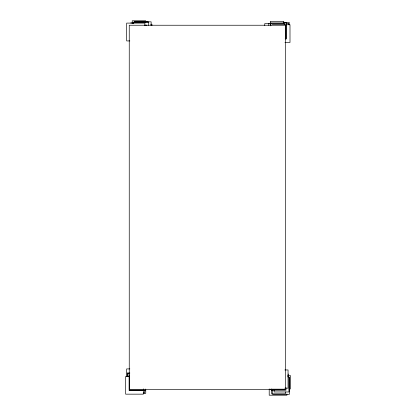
<?xml version="1.0" encoding="UTF-8"?>
<svg xmlns="http://www.w3.org/2000/svg" width="416" height="416" viewBox="0 0 416 416"><rect width="100%" height="100%" fill="white"/><g stroke="black" fill="none" stroke-linecap="round" stroke-linejoin="round"><path stroke-width="0.62" d="M134.311 21.84L151.122 21.84L151.122 25.719M134.477 21.902L148.299 21.902M283.369 22.344L289.188 22.344L289.188 24.934M283.223 22.407L286.364 22.407M283.608 22.662L286.775 22.662M130.723 22.942L133.864 22.942M286.177 23.384L288.699 23.384L288.699 24.648M270.676 23.447L268.793 23.447L268.793 25.381M269.147 23.603L264.753 23.603L264.753 25.516M150.665 24.237L151.934 24.237L151.934 25.501M272.21 24.653L285.953 24.653L285.953 38.397M286.203 24.742L289.999 24.742L289.999 42.442L284.939 42.442M144.466 25.152L146.973 25.152M285.215 38.932L286.489 38.932L286.489 22.989L270.546 22.989L270.546 25.542M129.823 40.929L126.682 40.929L126.682 23.098L144.893 23.098L144.893 25.646M129.844 368.914L126.662 368.914L126.662 376.449M284.861 369.954L288.044 369.954L288.044 388.159L284.861 388.159M129.818 372.954L127.239 372.954L127.239 376.719M129.771 373.417L127.899 373.417L127.899 376.532M287.784 375.497L290.342 375.497L290.342 388.944L289.063 388.944M129.449 376.459L125.658 376.459L125.658 394.16L143.359 394.16L143.359 390.364M287.695 376.782L288.99 376.782L288.99 391.976L274.102 391.976L274.102 390.078M270.582 389.173L284.866 389.173M143.452 392.86L144.711 392.86L144.711 390.333M143.166 393.349L145.751 393.349L145.751 389.47M272.49 394.389L289.302 394.389L289.302 377.577M289.245 377.749L289.245 391.565M288.2 373.994L288.2 377.135M286.91 393.936L286.91 395.2L269.209 395.2L269.209 388.877M285.99 387.733L285.99 390.239L271.253 390.239L271.253 388.986M285.438 391.929L285.438 393.827L272.121 393.827L272.121 390.026M284.289 24.56L284.289 23.28L270.837 23.28L270.837 25.844M283.743 23.228L283.743 21.304L270.296 21.304L270.296 25.787M271.861 390.114L271.861 393.9M148.71 25.392L148.71 22.157L133.51 22.157L133.51 23.447M145.678 22.079L145.678 20.8L132.231 20.8L132.231 23.364M145.694 389.267L145.694 390.525M145.439 389.038L145.439 390.936M145.106 389.376L145.106 390.65L129.163 390.65L129.163 374.707M143.447 388.866L143.447 390.114L129.698 390.114L129.698 388.866M285.371 25.241L129.246 25.241L129.246 389.532L285.371 389.532L285.371 25.241"/></g></svg>
